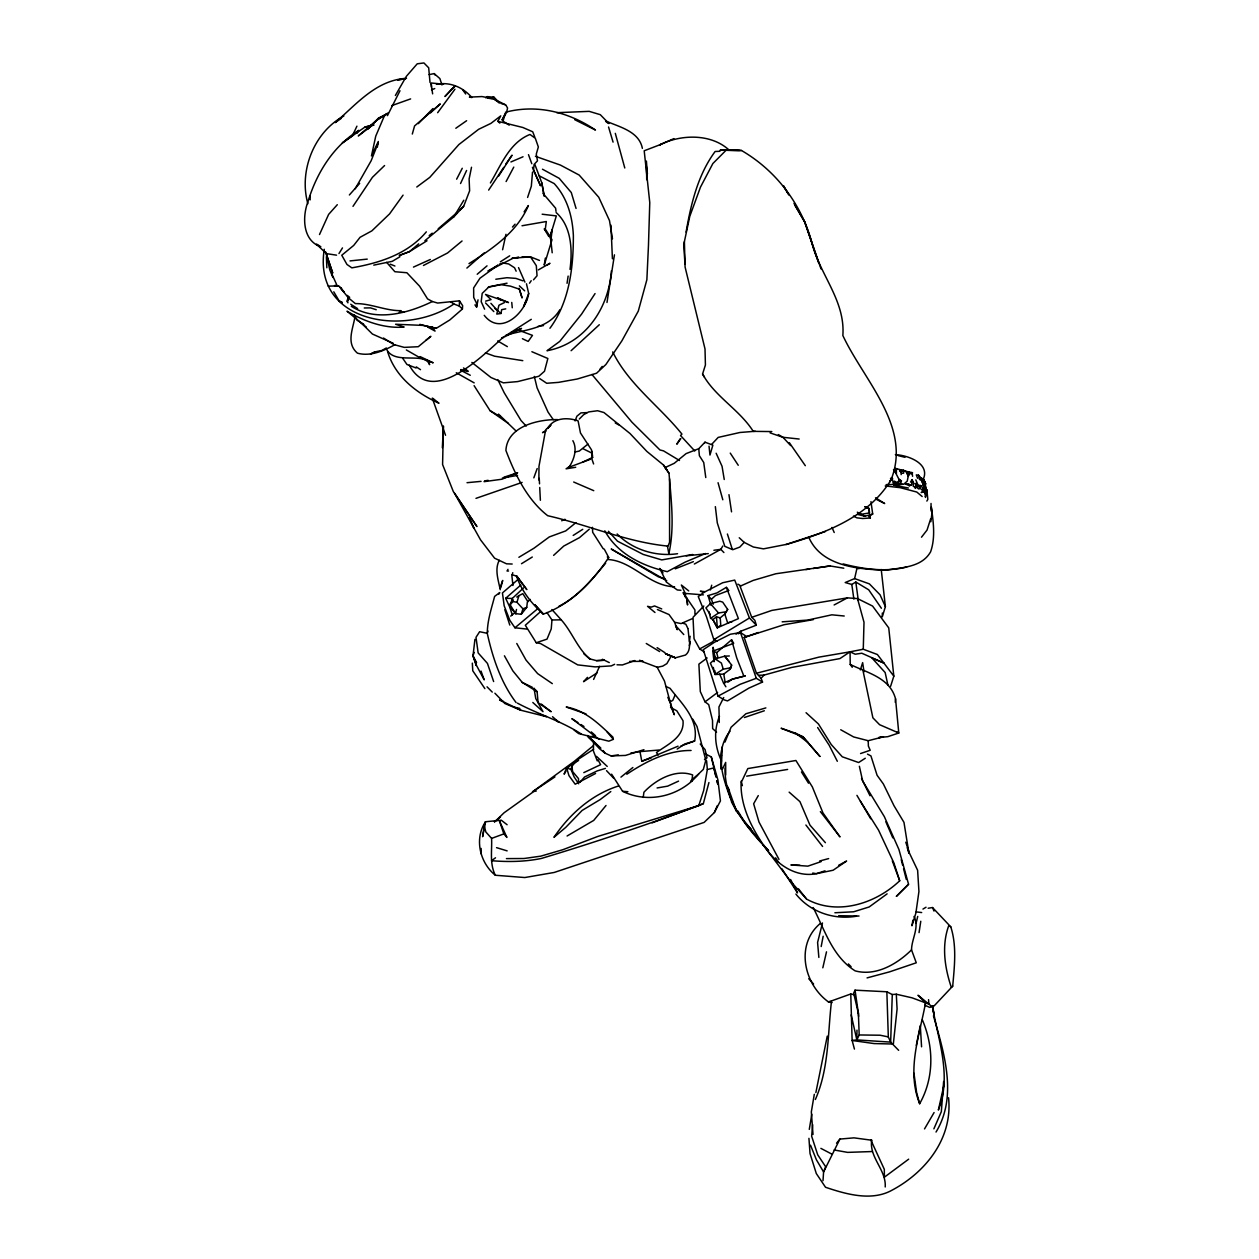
<?xml version="1.0" encoding="UTF-8"?>
<svg xmlns="http://www.w3.org/2000/svg" width="1259" height="1259" viewBox="0 0 1259 1259"><rect width="100%" height="100%" fill="white"/><g stroke="black" fill="none" stroke-linecap="round" stroke-linejoin="round"><path stroke-width="1.5" d="M908.668 1159.177L884.385 1177.196L884.322 1169.343L870.882 1140.072L871.7 1140.229C869.04 1157.525 886.383 1169.879 885.219 1186.969M507.109 824.755L501.302 820.207L485.502 821.749L484.259 825.762L485.832 831.963L491.592 838.4C492.127 850.691 489.468 863.847 495.354 875.257L524.846 877.539L554.212 872.456L704.111 822.41L714.388 812.527L720.431 800.913L717.913 779.903L711.288 756.895L705.024 753.732M538.883 479.962L538.978 466.302L545.651 429.838L550.923 425.086L547.445 428.453C553.85 417.563 567.353 417.17 578.086 420.852L580.462 432.954L591.462 449.778L592.548 455.774M591.872 451.241L591.824 458.843L593.603 463.957M710.91 605.154L708.062 595.601L716.938 592.926L726.364 587.355L738.419 618.625L717.315 627.8L716.481 616.8L720.211 617.886L724.806 613.967L727.671 609.419L722.697 602.117L719.802 601.22L710.422 603.612L705.921 607.908L710.312 614.581M853.98 994.657L850.769 993.996L852.123 1040.485L856.844 1039.903L856.986 1030.13M926.136 491.356L923.508 479.16L921.903 479.884L924.972 483.991L926.136 491.356L921.179 492.568L923.256 490.554M552.197 252.776L550.372 235.543L552.15 229.878L550.844 240.721M725.042 767.974C724.255 800.724 746.965 828.233 768.572 850.738M921.651 478.137L921.604 480.812L920.392 477.995L921.651 478.137L924.499 492.552L922.28 487.658M882.323 613.054L882.26 616.894L885.392 606.649L881.237 569.509M886.855 991.777L888.319 1036.912L890.648 1042.122L856.844 1039.903L859.189 1034.961L858.386 1013.385L853.665 993.131L855.05 990.172L886.855 991.777L892.285 994.547L890.648 1042.122L898.643 1050.321M927.002 494.236L924.861 482.04L923.539 481.835L925.208 484.904M890.648 686.218L893.827 676.162L877.397 654.523L863.265 649.235L864.004 622.261L857.505 598.592L847.417 597.868L771.861 610.41L751.733 617.303L740.072 586.222L753.165 580.43L775.843 573.758L830.059 565.952L843.798 568.202M432.561 327.104L435.047 331.101L427.572 326.978L436.243 328.331L449.841 319.928L462.415 309.006L459.33 306.079L459.472 300.838L437.66 303.057L432.372 301.53L427.541 298.887L419.625 286.234L406.893 272.747L394.854 271.708L386.655 262.344M593.618 742.023L593.351 750.82L597.27 760.924M569.776 466.129C574.23 458.638 577.409 448.912 572.861 440.666M741.158 781.178C739.741 806.846 753.449 831.884 768.494 851.965C779.683 866.035 796.475 876.878 815.14 873.919M680.883 746.052L694.638 740.984C699.013 719.204 681.906 703.954 670.087 688.358L665.665 686.344M512.177 564.032L506.527 563.812L494.582 558.178L480.482 539.781L454.546 493.26L476.925 526.561L453.366 491.655L442.586 464.54L443.436 426.03M442.35 447.779L443.404 426.518M931.078 511.012L931.031 503.458M948.546 1097.738C952.874 1138.089 925.994 1172.066 892.017 1190.196C871.669 1201.527 846.316 1194.272 825.526 1187.268L816.304 1173.53L810.025 1153.543L808.939 1138.341M462.415 309.006L462.635 305.654L459.472 300.838M823.008 1180.659L823.591 1171.956L825.652 1166.747L817.721 1154.818L811.662 1136.263L812.653 1124.665M895.275 702.333L895.527 698.792C889.987 677.735 867.278 672.873 850.218 664.437L850.061 651.816L863.265 649.235M474.942 639.352L473.006 655.829L476.17 665.444L475.808 661.809M546.973 612.535L551.961 619.979L551.237 628.933L547.02 639.131L536.255 642.735L525.318 625.267L540.394 611.764M593.587 749.294L577.251 759.964L571.822 766.369L572.656 771.625L578.479 778.597L578.621 782.044M910.241 485.376L908.526 483.786L905.363 483.928L909.281 485.706L911.658 484.762L912.114 479.616L910.525 482.04L912.492 482.024L913.814 483.582L913.168 486.1L914.664 487.091L916.867 486.304L916.237 483.22L920.471 488.476L918.677 488.98L916.583 487.202L916.206 483.96L918.551 486.352L916.583 487.202M685.289 597.002L685.62 593.508M943.62 1081.481L941.339 1111.666L933.879 1128.835M324.271 249.282C312.468 323.484 405.965 337.129 453.885 304.001L459.33 306.079M920.471 488.476L920.722 486.194L919.684 485.219L921.604 486.257L920.722 486.194M931.912 1006.555L918 995.239L925.538 1002.841L925.255 1005.453L929.803 1007.405L934.162 1005.847L952.701 986.143C954.448 966.566 956.919 945.871 950.781 926.844L932.51 907.534L928.166 908.243M513.389 599.929L509.958 604.493L515.529 613.605L521.242 614.298L526.75 607.342L527.348 602.054L530.322 599.426M901.129 474.643L901.523 471.118L903.647 470.284L906.59 472.031L908.18 476.421L907.235 481.127L903.773 484.196L886.131 484.652M714.183 661.589L714.813 656.285L713.129 647.268L713.884 661.573L713.192 651.045L733.698 643.302L731.573 639.792L716.67 652.65L717.835 657.151M505.74 308.864L501.664 309.667L501.019 313.46L496.77 314.073L498.942 305.229L504.466 302.553M850.769 993.996L831.538 1000.889C827.604 1034.064 829.114 1068.136 815.376 1099.5M930.842 521.73L932.069 512.303L931.298 507.094C933.375 521.714 935.594 537.609 930.606 551.82C921.761 567.447 902.042 567.447 886.493 570.122C858.654 569.446 821.246 566.361 808.75 537.152M643.223 797.435L643.916 792.241C655.624 779.825 675.406 768.604 692.639 774.946L691.758 781.257C672.904 797.844 645.3 802.534 622.591 791.297L611.622 774.191M570.012 269.379C572.593 250.179 571.539 226.116 556.116 212.551M354.912 317.032C352.929 329.197 345.895 343.329 357.446 353.165C370.272 356.753 383.932 350.789 394.933 344.667M665.507 653.704L675.406 657.827L665.507 653.704L675.406 657.827L685.51 655.042C691.427 650.305 688.626 642.609 690.168 636.283M484.259 825.762L482.622 836.7L485.502 821.749C474.139 838.746 479.773 862.745 495.354 875.257M567.054 283.306L568.139 276.083M867.073 977.897L889.672 971.822L916.269 962.789L911.532 949.884C911.642 938.6 919.715 927.427 914.034 916.458M919.054 932.62L920.785 921.258M606.995 302.475L614.455 254.837M892.285 994.547L896.298 994.217L912.083 997.836L925.538 1002.841C919.448 1036.11 906.291 1070.276 919.652 1103.718C934.241 1077.893 933.895 1046.78 922.359 1019.884M545.352 258.111L544.234 265.114L551.993 239.729L545.304 229.075L546.327 221.521L522.013 225.754M912.869 920.172L911.972 925.774L915.891 913.027L918.928 891.529L917.622 870.268L909.517 853.272L905.772 842.224M809.285 1129.386L811.787 1114.309M814.305 1094.291L811.331 1111.902L813.015 1134.453M684.408 241.712L685.085 267.034L705.009 348.948L705.418 365L702.569 374.002C714.734 396.522 739.395 409.537 753.26 431.365L771.798 431.569M686.076 232.097C690.955 203.989 697.895 174.765 715.128 151.489L719.975 151.285M377.307 147.146L378.298 141.464L371.452 155.959L375.749 136.129L384.719 115.073L387.929 112.98M706.614 760.814L707.338 769.517L703.687 790.463L698.776 805.618C646.89 824.802 594.342 842.554 541.433 858.433C525.003 861.817 508.195 862.069 491.529 860.7L495.511 857.788M611.402 270.811C608.821 307.967 585.278 343.707 547.004 350.742L559.72 341.425L581.548 314.168L595.051 293.583M474.942 304.883L476.626 307.07L478.027 299.847M821.183 946.532L823.166 936.24M827.257 1036.126L815.863 1092.576M916.237 483.22L915.214 488.398L916.867 486.304M916.3 1045.363L920.298 1025.55L921.572 1046.811M471.511 167.258L469.119 178.967L469.623 190.817L463.69 206.256L453.775 216.894L424.897 240.705M532.526 172.105L531.329 186.222L527.6 197.443M731.038 667.726L731.621 665.051L724.696 656.175L715.128 658.898L710.391 663.194L715.395 674.509L723.768 674.084L729.795 669.473L731.038 667.726L723.248 669.174L714.939 674.431L713.286 667.427M502.593 249.754L505.961 234.3M943.92 1085.258L938.364 1110.06C952.056 1075.894 938.16 1040.186 932.4 1006.067M881.379 608.254L868.726 589.826L855.805 582.02L851.808 584.459L845.198 582.539L854.625 578.589L856.844 568.769L860.18 568.36M512.759 572.688L511.925 576.292L512.98 585.482M822.819 967.809L826.502 951.835M515.529 613.605L516.52 609.466M578.699 783.775L574.104 776.882L571.067 769.517L571.822 766.369M916.048 923.398L917.732 916.395M889.893 481.032L889.657 481.977L892.033 478.373L893.371 483.063L897.73 483.031L899.209 479.742L894.236 470.205L896.203 468.726L897.132 469.434L894.236 470.205M822.473 922.957L817.595 942.456L818.854 957.422M719.471 716.261C713.397 730.991 714.844 746.839 721.517 761.003M523.65 587.811L512.319 598.466L509.69 606.948L512.303 614.833L510.713 616.107M689.35 645.568L690.278 641.996M500.736 587.874L502.703 580.446L499.886 588.252M506.433 858.607L523.996 858.512L540.803 856.151L562.899 849.683L597.883 836.417L698.776 805.618L703.325 803.667L708.927 782.547M412.307 134.036L414.573 125.931L440.288 103.915L430.547 112.822M710.328 589.999L711.713 585.199M923.838 488.02L923.036 490.805L924.94 491.765M521.242 614.298L522.941 608.821L516.945 602.29L518.944 595.617L522.831 593.666L527.914 601.676M860.353 669.93L862.651 662.627L864.004 671.755M526.467 283.779L528.686 293.52C525.664 312.862 500.72 336.578 484.227 315.317M930.653 518.85L927.049 530.055L921.494 537.2M487.988 631.058L487.249 633.293C492.631 657.67 500.846 682.472 516.111 702.585M908.416 487.988L893.859 485.219L900.578 483.425L901.413 480.954L898.8 479.207M346.855 301.625L348.334 297.801L340.198 287.508L343.864 291.71M473.101 655.467L474.187 652.414M533.832 477.853L537.184 468.553M575.095 420.947L576.89 416.225L580.95 412.889L587.04 412.606M898.863 480.434L897.919 482.921L894.331 481.127L893.371 483.063M528.686 293.52L523.587 306.645L527.206 298.792M378.361 142.472L371.169 160.727L355.164 188.803M923.366 481.772L923.508 479.16M729.795 669.473L731.621 665.051M724.995 742.023L731.086 727.246L745.91 713.759L765.865 707.904M714.388 812.527L717.268 805.713M674.934 695.377L672.778 700.397L669.788 702.003M387.442 115.639L399.984 90.742M922.548 480.702C931.691 464.067 908.542 455.286 895.369 454.625M319.503 234.536L328.63 214.392L337.302 204.698M593.603 679.419L599.583 666.326M936.019 1132.046C957.8 1096.133 944.093 1053.012 933.454 1015.824M460.542 183.531L466.585 170.484M352.174 136.24L356.927 126.168M722.524 768.997L725.672 762.403L725.703 775.009M871.7 1140.229L853.995 1137.853L839.91 1139.08L823.591 1171.956L816.414 1159.791L810.528 1145.218M704.552 443.105L705.009 442.177L712.877 445.151L709.966 455.05L709.037 446.158M723.705 697.565L718.952 706.944L719.267 722.493M604.226 549.05L608.711 557.485C592.926 581.422 570.815 604.21 543.4 614.093L535.028 605.028M730.015 731.196C713.806 751.843 722.697 777.732 730.912 799.465M456.639 179.187L462.258 168.265M506.102 181.548L513.766 167.117M499.288 560.302C494.378 569.304 498.407 580.368 500.248 589.731M499.823 123.13L497.856 121.305L500.767 115.859L490.9 123.398L478.64 129.299L458.858 144.565L429.775 177.377L416.792 187.009M490.396 182.933C501.051 165.197 509.407 142.645 529.976 134.461L535.311 138.285L538.348 146.957L536.287 154.102L537.483 160.822L534.099 164.441L533.501 170.075L540.52 185.765L532.431 167.29M758.28 795.594L753.637 803.777L758.988 822.033L778.991 859.393M395.373 95.479L406.389 76.295L417.233 63.816L423.921 62.95L428.689 67.797L430.011 82.512M926.86 501.082L927.82 499.398L926.876 489.861L925.097 494.016L927.017 494.897L926.876 489.861L926.781 492.159L925.097 494.016L924.893 491.01L926.781 492.159L924.909 489.279M670.842 656.726L666.861 663.635L662.722 666.137L657.324 667.27L639.682 660.613M498.832 594.185L499.76 592.564L494.63 596.388C491.403 608.726 487.485 620.058 487.249 633.293L479.632 631.719L475.996 637.322L478.152 652.917L487.438 663.399L493.638 681.544M507.991 569.336L507.015 571.035L508.526 571.019M924.531 1128.914L934.084 1112.547M722.792 546.028L720.809 549.349L694.338 564.032M453.775 216.894L463.816 200.228M907.928 475.886L907.267 473.085L909.643 473.069L908.18 476.421L909.58 472.219L895.18 468.301M503.71 167.4L488.649 190.093M338.97 253.531L342.479 247.913M727.671 609.419L724.806 613.967L727.592 622.796L732.046 621.773M680.159 438.872L676.791 444.191L680.82 438.62M454.94 89.216L437.644 112.712M565.905 771.342L564.095 774.175L566.613 767.896L578.605 760.42M567.699 768.509L569.509 765.692M498.658 176.055L512.035 155.172L505.725 164.205M549.931 328.269C569.477 301.767 573.427 267.443 573.364 235.417C572.404 216.249 567.337 197.978 554.196 183.578L539.057 175.725M356.801 133.36L358.815 130.322C332.958 146.406 316.56 173.223 307.904 201.833C302.207 216.926 302.522 240.737 320.84 246.733M529.504 283.212L531.204 280.71M524.106 211.827L528.387 205.547C517.26 231.955 492.411 248.857 468.993 263.619M352.992 206.35L372.412 177.33L384.577 165.543M403.069 195.129L389.55 213.92L371.877 230.853L360.074 237.29L353.716 245.411L341.771 255.247L346.965 264.469L351.843 267.852C379.463 263.005 407.507 254.271 426.313 231.861M599.945 369.217L602.227 366.416M836.558 1143.172L839.91 1139.08M606.02 805.492L593.713 820.412L567.069 836.007M579.864 782.421L584.538 777.008L597.159 770.917L605.422 768.399M559.846 309.777C548.468 328.945 525.349 329.433 506.071 335.193M533.501 279.813L537.042 275.768L536.303 265.665L530.495 256.867L522.107 256.867M820.427 923.351C795.058 944.392 803.73 984.019 828.375 1001.865L832.073 1002.605M349.373 194.972L359.665 183.373M512.476 227.061L515.073 224.165M587.465 677.373L583.547 681.686L597.112 672.841M711.697 444.348L718.181 437.408L739.962 432.482L755.258 431.27M741.457 150.482L720.416 150.183L741.457 150.482C776.048 170.516 801.416 203.974 811.803 242.515C819.782 274.777 845.434 300.539 842.853 335.508C863.705 380.312 912.35 427.147 890.931 480.041C868.537 516.804 826.14 532.903 786.733 544.329L763.442 548.861L753.338 547.004L744.211 542.393L739.804 547.098L732.738 549.711L724.775 546.327L717.284 522.878L715.348 506.637M738.482 633.796L740.953 631.152L756.329 625.172L754.818 620.294L751.733 617.303M691.758 781.257L696.888 775.812M593.367 745.69L574.183 761.427L532.557 791.801L536.287 790.998M588.016 444.049L579.297 451.052L575.064 451.981M758.343 632.474L746.666 636.535L740.497 632.585L730.346 634.237L714.357 642.31L703.277 649.675L718.039 696.133L724.366 699.957L727.513 700.917L748.916 688.106L762.529 682.048L761.081 678.239L764.087 675.076L791.675 667.443L839.926 658.583L850.061 651.816L855.176 654.208L861.817 653.232L884.007 663.115L871.983 658.016L885.156 672.542L887.957 685.305M703.812 606.02L693.017 617.335L694.039 638.691L699.689 648.92L704.127 651.926M667.443 546.044L668.844 553.771C674.777 527.568 671.173 499.839 669.001 473.242L665.02 467.608L674.242 463.312L686.108 453.602L698.761 448.708L705.009 442.177M418.318 123.65L432.923 108.557M690.562 781.682L703.325 769.406L705.827 760.247L697.014 726.49L692.78 719.188M605.626 563.245C591.966 579.313 578.385 596.624 559.012 606.193M726.679 149.648L712.862 163.544L700.476 187.135L689.775 216.375L683.716 244.781L684.975 263.997M579.313 419.027L583.562 414.746L588.645 411.929L597.584 410.733L603.927 412.527L629.972 433.474L646.858 451.414L663.493 465.027L666.892 469.969M670.543 707.479L676.775 710.768L683.007 720.683C684.676 737.034 667.38 744.636 656.474 752.489L658.174 755.101M908.557 884.243L896.439 896.298L908.557 884.243L898.926 849.479L884.322 816.603L862.683 781.099L859.378 766.29M494.63 821.922L504.009 812.826L532.636 792.336M456.781 212.787L438.211 228.776M459.551 210.174L463.69 206.256M571.114 350.694L599.3 324.743M520.864 584.994L505.662 598.293L509.69 606.948L516.111 613.747M715.647 638.88L712.122 642.121L699.689 648.92M553.614 555.361L563.733 546.076L579.518 537.609L589.275 529.189M713.239 604.194L711.398 599.237L715.474 595.554L728.945 590.424M518.787 578.778L502.435 592.942L504.182 605.831L509.864 620.404L514.962 627.785L527.222 629.107M466.884 268.073L484.164 252.949M509.958 604.493L513.31 601.582L516.945 602.29M477.208 274.257L487.028 265.854M514.962 627.785L537.546 608.852M911.532 949.884C897.053 964.126 875.934 976.512 855.16 970.878C832.372 956.557 824.834 930.086 813.172 907.566M418.68 243.868L409.474 251.627L399.229 255.577M691.191 780.454L698.635 774.222M462.053 240.988L447.543 252.996L423.433 265.476M716.56 732.14L712.641 728.615L712.515 720.353L708.707 704.615L705.04 701.861L717.614 692.419M425.857 340.371L430.861 336.31L418.271 346.713L404.249 347.374L393.689 344.525L383.507 338.042M575.961 522.627L565.732 530.905L549.302 536.932L533.926 548.247L518.881 557.296M620.939 777.118L632.884 767.502M952.701 986.143L951.3 987.276C944.706 967.699 941.48 945.619 948.688 925.806L950.781 926.844M512.303 614.833L515.01 612.677M429.209 235.559L432.23 233.183M708.896 611.544L710.611 618.326L712.94 619.585L716.481 616.8M383.602 116.552L386.576 114.239M712.94 619.585L717.315 627.8L720.762 625.109L720.211 617.886M494.362 821.734L500.421 817.075M860.432 801.291L878.577 830.185L893.811 862.761L899.697 880.765C875.54 903.852 836.857 916.127 806.248 898.895M610.82 791.549L600.15 799.591L582.13 810.434L565.779 827.336L553.944 837.345C569.54 814.227 591.478 794.586 618.342 786.041M924.909 484.51L925.743 483.881L924.059 480.041M707.133 657.985L698.887 664.122L700.303 691.553L705.04 701.861M704.473 759.665L706.991 757.808L705.087 749.609L700.224 744.038M713.822 639.635L749.435 617.996L734.721 580.1L722.682 582.744L704.3 592.155L698.257 596.546L706.567 616.989L713.822 639.635L716.827 641.303M887.123 893.859L869.182 906.952L853.649 911.784L834.89 912.759M532.557 791.801L554.951 776.897M341.189 118.409L335.224 122.595C356.486 104.245 376.111 80.057 406.5 78.326M386.371 113.971L376.882 120.093L358.28 135.925L373.231 124.625L364.874 127.128L342.322 142.928L351.765 136.334M455.821 128.261L466.617 120.722M925.695 492.725L927.017 491.797M485.675 97.809L487.406 96.613L494.126 97.289L499.477 102.986L494.126 99.162L487.359 98.076M727.859 682.221L732.423 679.12L745.123 675.91L732.423 679.12L723.579 683.086L719.55 673.817M710.611 618.326L718.543 613.007L726.238 611.748M718.039 696.133L740.135 684.314L756.297 678.286L762.529 682.048M677.185 749.058L684.849 743.943L694.638 740.984M870.976 501.601L872.692 513.971L868.757 516.536L870.347 517.984L862.651 518.503L856.875 517.842L853.445 516.08M547.161 265.082L549.963 263.273L538.364 269.898M865.263 758.248L858.638 762.529L842.287 756.801L831.223 744.51L818.429 723.972L806.059 712.704M516.757 597.034L518.944 595.617M500.39 261.793L509.675 255.829M511.012 332.565L521.525 328.442L501.932 338.136L531.282 319.314M573.191 535.437L582.744 529.315M501.932 338.136L503.159 337.349C481.945 356.297 431.837 407.318 409.285 365.141M626.809 774.222C645.961 761.49 667.506 750.285 691.081 750.474M427.021 240.784L409.474 251.627L399.622 255.278M521.494 563.717L532.289 557.029M736.074 634.158L740.953 631.152M399.953 256.742L392.289 261.321L373.75 265.145M922.957 909.077L926.042 907.235M343.849 116.001C313.806 132.289 298.713 171.255 307.873 203.722M692.041 618.767L681.088 623.583L674.352 622.198M386.34 347.988L381.981 350.427L376.362 351.591M545.839 430.877L542.535 432.655L545.745 431.019M838.573 865.358L846.615 861.046L833.112 870.237L816.336 873.699L812.747 873.054M834.119 604.965L847.417 597.868M374.49 351.985L370.508 354.062L375.686 351.765M518.566 257.371L513.263 258.111L487.988 271.078L498.029 265.114L479.978 278.208L473.636 287.933L473.699 297.439L476.421 302.915L476.626 307.07M595.586 773.467L575.19 784.215L568.974 775.654L566.613 767.896L571.067 769.517M582.76 462.147L593.036 457.174M491.592 838.4L503.852 833.899L506.921 837.424L499.524 821.073L503.852 833.899M614.66 664.28L611.323 665.885L595.192 666.892L577.708 664.878L540.552 643.554L536.255 642.735M432.372 301.53C407.963 313.397 375.985 322.115 351.324 306.33M583.798 772.633L600.606 764.685L598.025 759.854M522.107 482.402L475.981 498.359M634.866 660.534L622.434 664.941L617.004 664.799M678.57 781.115L667.632 786.151L657.088 787.961M630.869 753.008L639.981 751.623L641.791 761.27L678.066 746.178M561.703 520.77L564.992 519.275M413.456 267.097L430.326 259.496M673.927 138.616L659.606 144.942C680.631 134.241 710.957 133.328 729.071 150.041M510.934 161.955L523.036 156.777M705.575 553.519L685.132 562.128L667.27 571.665C642.326 565.921 617.602 554.054 604.792 530.81M586.017 713.9L566.22 707.023C585.404 710.249 599.3 724.303 612.865 737.082L613.353 739.332L608.837 741.189L578.636 733.572L574.151 730.126M431.507 89.861L434.733 88.555M590.455 459.267L569.021 467.246L570.059 466.082L566.078 468.82L575.709 467.278M675.265 568.816L693.363 561.671M909.281 485.706L911.658 484.762M522.941 608.821L526.75 607.342M660.991 144.344L644.199 150.781L649.77 202.573L648.464 245.536L646.874 279.703L638.282 311.13L621.883 340.843L605.894 364.496L596.561 373.231L577.362 378.99L558.477 382.374L546.721 383.271L539.733 378.581M761.081 678.239L756.454 673.235L749.939 654.538L744.211 637.463L746.666 636.535M907.267 473.085L912.035 472.503L912.586 476.295M652.068 822.867L703.325 803.667M923.996 484.51L925.743 483.881M391.801 105.614L410.623 98.894M641.791 761.27L651.186 757.934M744.211 637.463L784.058 624.716L813.361 619.617M499.524 264.107L502.813 262.989L508.652 263.949L514.553 267.774L516.143 271.204M744.384 717.52L764.339 710.768M821.073 861.644L807.853 866.145L790.904 864.949L799.874 865.248M785.978 544.533L825.448 531.503M816.336 873.699L825.038 870.819M503.915 477.208L517.654 472.754L501.869 479.238L484.038 481.662M643.947 749.687L625.487 755.431L611.134 755.919L604.981 753.118L599.457 748.664L587.575 735.996M828.375 1001.865L831.538 1000.889M756.454 673.235L818.806 657.151L850.061 651.816M872.692 513.971L864.917 516.253L857.442 514.364M922.878 481.804L924.484 481.363L924.972 483.188M485.628 301.137L491.073 299.611L485.533 294.433L508.494 302.569L497.903 297.974M819.64 861.014L828.642 858.591M713.884 550.262L720.809 549.349L723.894 552.544M840.729 729.764L853.633 736.94L868.222 740.717L883.472 736.798L878.813 737.554L887.815 736.672L898.784 733.006L895.527 698.792M707.338 769.517L713.837 767.927L716.056 777.055L711.288 756.895M860.558 753.543L870.205 750.27L868.38 746.083L868.222 740.717M364.874 127.128L374.049 125.034M505.41 112.256C536.586 103.946 569.178 112.098 595.46 130.039L574.702 119.668M692.718 554.495L661.778 559.909L643.192 554.416L617.492 541.181L608.427 531.282M591.384 736.546L595.476 735.681L591.289 731.935M658.913 750.049L639.981 751.623M429.114 74.611L434.15 73.589L439.879 78.577L441.972 84.983M507.062 283.181L489.074 286.784L482.213 293.363L481.19 301.672L484.589 309.163M488.319 287.194L500.877 284.66L510.446 286.139L519.448 289.208L522.092 297.958L519.054 288.264M502.372 478.011L517.559 475.398M787.63 769.438L746.681 776.158M865.248 506.842L869.119 508.542L869.402 512.948L861.518 514.254L864.917 516.253L857.316 512.193M484.589 480.907L488.114 480.324M538.018 326.411L543.51 325.577M906.716 567.022C885.628 572.231 863.973 569.273 843.184 563.938M805.854 569.587L809.568 569.037M813.298 568.47L830.059 565.952M611.134 755.919L618.295 754.865M404.643 78.908L397.545 79.931L405.54 78.719M511.799 258.347L518.677 257.355M495.81 279.246L506.984 277.704L515.938 278.396L522.926 280.851M927.285 495.653L924.972 495.967L925.522 497.447M872.141 1151.544L847.622 1152.378L834.135 1149.986M350.002 260.912L367.25 259.118M893.859 485.219L902.672 484.353M686.124 555.817L708.266 553.614M467.026 482.701L481.064 481.363M513.263 258.111L530.495 256.867L539.466 260.424M782.154 621.836L807.68 620.089L831.853 614.817L844.222 616.013M596.498 660.645L604.289 660.251L596.498 660.645L589.794 658.898L583.83 653.783M856.513 916.206C833.883 920.077 810.355 912.13 795.893 894.063M629.579 661.431L643.081 661.353L639.541 660.33M729.323 655.97L724.696 656.175L729.15 661.62M859.189 1034.961L880.151 1035.228L888.319 1036.912M556.824 112.68L589.196 111.359L600.291 114.679L608.915 123.555L606.177 121.918M677.547 553.708C655.908 556.919 632.427 549.711 617.146 533.973M759.02 675.265L764.087 675.076M589.794 658.898C577.314 648.306 572.042 631.892 561.231 619.837L551.961 619.979M859.031 916.033L838.651 915.718M892.033 478.373L890.491 478.42L892.71 478.656M364.244 307.983L370.508 307.873L376.236 309.73M328.19 286.108L338.608 285.966L341.551 288.342M399.182 312.185L404.123 312.106M492.678 97.305L494.126 97.289M720.416 150.183L739.537 150.435M336.546 255.168L326.38 253.626L316.481 244.167L319.629 245.914M505.662 598.293L512.319 598.466M401.212 310.674C385.584 310.926 371.09 303.419 355.353 303.592L348.334 297.801L348.444 300.177M423.764 325.467L436.243 328.331L423.433 325.42L395.594 324.255L404.139 327.057C384.105 328.756 364.056 321.234 347.012 311.209L366.416 327.198M542.157 214.219L556.336 215.903L550.372 235.543L550.498 239.037M607.94 559.484C632.726 560.979 649.109 586.206 674.572 586.773M622.591 791.297L627.895 791.706M338.608 285.966L334.516 285.651L336.877 285.085L331.794 273.848M703.372 594.862L685.274 593.445L681.371 585.01L688.736 590.927M799.166 439.029L782.941 437.282L770.083 432.876M680.946 590.266L677.279 589.967L666.357 582.083L659.795 568.438L662.989 572.924M704.835 591.636L700.334 591.226L703.671 592.265M885.234 485.943L900.201 487.674L916.772 492.033L922.17 496.518M916.206 911.894L921.682 912.555M557.564 419.609C538.018 419.326 507.157 426.329 505.913 450.454C514.978 474.344 527.143 499.76 547.728 515.718C587.937 524.846 627.076 542.204 668.041 546.107L669.583 542.236L669.568 478.798M919.495 476.689L918.551 475.194L916.284 474.879L917.638 478.31M714.939 674.431L714.923 670.779M522.8 360.656L494.598 356.203L485.423 352.882M492.285 98.47L481.961 96.565L469.402 97.116L471.905 97.541C462.856 87.264 450.281 81.662 436.417 84.274L443.514 84.196L431.333 83L431.444 87.123M514.726 707.322L519.873 708.424M912.618 472.88L909.58 472.219L911.06 474.045M503.254 701.373L499.618 699.988L520.958 710.281L546.469 716.654L540.253 714.451M416.131 368.006L406.956 364.481L402.77 358.374M898.171 455.616L905.001 457.316M901.523 471.118L899.524 470.583L901.712 473.368L903.647 473.164L903.647 470.284M511.988 574.765L516.867 576.134L526.829 589.621L516.379 575.804C521.446 590.739 531.487 603.659 543.4 614.093L535.091 604.949M460.873 369.548L467.844 371.531M497.856 121.305L522.8 127.474L532.714 131.77L534.745 137.011M419.892 324.35L423.433 325.42M496.55 847.653L507.157 850.879M501.019 103.458L505.63 104.875L494.126 99.162M900.201 469.78L909.502 472.692M795.704 733.242L781.099 728.237L802.99 736.83L819.877 756.423L802.99 736.83L795.704 733.242L808.184 742.605M682.882 623.205L685.84 624.228L687.902 628.493M535.421 156.321L560.397 165.071L579.171 175.064L598.765 197.27L609.482 220.561L612.472 238.848M665.413 579.297L658.268 576.764L611.213 549.003L666.766 580.745M854.625 578.589L869.387 583.877L880.057 594.799L885.392 606.649M591.604 452.972L583.074 448.739M519.841 330.661L532.478 335.366L528.198 341.425L522.406 338.702M657.403 609.529L669.033 614.565L673.943 621.332M925.538 1002.841L928.89 1004.1L928.56 999.662M607.279 556.934L608.711 557.485M390.211 264.154L394.917 266.027M864.728 506.763L869.119 508.542L869.402 512.948M605.563 120.911C619.192 126.97 639.021 131.172 642.373 148.342M661.73 608.931L654.586 605.957L651.155 607.121L647.551 606.319L654.979 612.488M520.958 710.281L504.859 703.513L494.897 693.221M531.88 351.717L547.854 358.5L544.486 371.263L538.821 376.268L517.685 381.587L503.38 382.846L490.947 377.495L471.873 362.435M573.695 482.024L593.76 490.68M333.777 291.82L339.127 300.885L342.212 302.239M393.249 343.298L372.428 334.044L360.798 322.54M713.192 651.045L716.67 652.65M420.128 356.596L433.159 362.828L418.743 357.037L406.342 349.939M602.4 659.275L609.293 662.596M504.418 655.797L512.838 670.874L522.265 682.425L532.289 687.272M857.505 598.592L872.566 606.051L888.744 627.895L893.827 676.162M896.912 732.077L898.784 733.006L879.585 724.696L872.88 717.819L862.95 670.386M876.295 499.335L884.699 503.553L875.54 497.793M474.171 382.862L456.277 372.758M867.514 754.125L870.929 755.904L877.082 775.261L883.362 783.964L894.032 805.791L903.978 822.363L908.935 853.287L907.251 847.763M460.605 370.225L470.268 375.276M581.343 734.076C561.246 720.919 538.411 714.42 517.465 703.152M820.884 1148.365L831.853 1154.125M665.098 652.792L657.119 647.661M542.456 169.21L559.216 178.337L571.287 192.533L576.055 208.443M901.413 480.954L899.209 479.742L900.578 483.425M615.242 422.93L618.657 424.881M474.092 385.647L490.05 410.654L500.216 416.619M778.33 434.575L782.941 437.282L790.652 445.576M497.447 297.974L501.381 300.287M497.698 340.953L507.361 346.634M737.9 584.145L740.748 585.844M679.498 460.495L663.509 450.864L659.968 449.982L631.908 422.158L591.982 374.521M363.694 324.287L357.147 320.305L354.141 314.719M646.26 643.491L659.653 651.564M522.265 682.425L537.105 691.679L538.097 702.648L551.143 711.713L541.307 704.096M921.336 489.531L922.863 490.491M350.71 304.222L357.619 308.628M577.912 722.572L571.854 718.653L599.205 739.411M580.934 724.539L583.956 726.49M509.203 125.16L503.033 121.147L505.237 113.593L502.026 120.061L506.543 112.539L507.566 108.038L505.961 105.237M416.288 366.888L420.506 369.674M715.128 658.898L721.391 663.068L723.248 669.174M463.469 367.958L468.049 371.012M552.323 683.637L537.64 673.612L526.057 660.125L516.772 643.491M490.05 410.654L508.353 423.433M450.612 301.688L453.885 304.001M494.661 308.282L501.019 313.46M339.127 300.885L342.18 303.309M432.891 398.379L438.982 403.242C416.131 392.997 394.885 376.315 387.552 351.387M347.248 295.393L349.672 297.344M484.888 688.626L472.77 670.764L472.33 663.147M556.132 719.959L558.917 722.351L552.528 716.717M426.754 359.744L428.627 361.38L429.602 364.669C424.613 351.34 395.625 365.173 386.906 349.908M789.141 792.147L799.937 801.637L809.978 825.149L825.4 842.696M490.9 303.325L498.186 311.382M588.189 737.034L600.826 748.302L587.591 735.492M485.549 302.947L493.827 311.587M532.809 702.475L543.007 711.665L535.752 698.509L533.958 688.075M739.238 537.766L744.211 542.393M519.369 285.856L524.673 290.829M596.436 756.313L607.231 766.432M498.501 414.101L516.033 430.971M487.028 686.816L492.253 692.088M848.393 963.938L851.1 966.723M749.435 617.996L756.329 625.172M751.324 829.319L744.84 822.583L737.884 811.016M551.898 609.529L561.231 619.837M606.523 770.65L613.794 778.361M526.183 426.061L521.021 420.506L504.182 392.698L497.824 379.651M899.697 880.765L892.332 860.904M763.222 844.758L768.446 850.454M708.062 595.601L711.398 599.237M808.75 978.715L813.597 984.034M710.422 603.612L718.543 613.007M535.012 689.271L537.105 691.679M341.173 288.657L343.707 291.569M542.959 193.335L555.628 208.223L556.006 211.323M726.364 587.355L728.08 589.401M694.779 450.99L680.552 435.551L681.937 434.103C659.543 406.185 628.776 384.562 612.708 351.938M606.917 731.668L613.353 739.332M746.43 824.755L760.719 841.909M893.497 469.607L896.471 473.321L896.203 468.726M798.489 888.854L806.169 898.58L790.762 881.599L763.08 844.868M736.452 811.189L727.828 786.922L731.652 802.203L736.452 811.189L760.704 841.815M805.902 825.023L822.583 846.457M820.364 811.599L839.989 836.92L822.977 812.952L812.37 786.954L795.908 760.499L747.83 768.572L741.457 781.965L742.369 785.647M919.621 476.421L921.682 479.175M805.319 465.688L789.346 442.696M603.108 750.553L604.981 753.118M714.813 656.285L716.764 659.008M462.95 90.176L465.688 94M850.218 664.437L852.249 667.286M434.15 73.589L435.378 75.32M553.299 419.703L548.027 412.071L537.089 387.851L534.32 376.425M663.493 465.027L669.001 473.242M546.217 231.687L544.266 228.776L548.767 236.487M730.251 453.098L738.246 465.263M817.626 727.513L829.13 745.155L837.329 761.286M683.779 634.567L675.579 625.566L677.248 629.705L674.604 622.276M775.654 857.82L778.581 862.305M801.464 771.94L808.53 783.224M682.992 592.721L687.052 599.284L687.571 604.997L686.706 597.962L694.937 609.986L694.937 614.014M725.876 686.784L723.579 683.086L725.168 682.583L723.768 674.084M885.88 821.844L892.804 837.864M702.569 374.002L704.442 377.102M789.141 195.302L783.35 185.64L788.197 193.886M793.973 203.344L804.721 221.946L821.025 268.907M726.474 785.522L729.417 790.447M794.996 205.437L804.721 221.946L818.539 262.643M856.923 795.358L870.693 818.743M781.933 868.82L797.514 892.899L790.558 879.49M712.94 619.538L717.315 627.8M657.151 667.207L664.469 681.025L670.732 704.111M476.563 662.612L473.006 655.829L476.657 665.712L484.196 679.86L481.032 671.094M683.637 592.501L687.052 599.284L686.706 597.962M603.218 548.767L592.674 532.305L592.422 527.316M524.924 282.126L518.535 267.616M861.549 778.503L870.016 795.767M469.151 517.717L474.061 528.434L469.402 518.078M716.135 453.24L722.052 466.286L724.24 479.49M831.994 527.427L834.213 532.51M913.814 483.582L912.114 479.616L912.492 482.024M920.392 477.995L923.665 485.628M932.51 907.534L934.005 911.06M667.837 697.313L670.008 702.412M915.812 479.884L918.551 486.352M534.965 164.756L541.779 182.791L544.25 195.948M332.864 277.468L329.748 269.772L326.364 254.192L332.722 273.046L325.53 251.706M670.496 705.276L674.289 714.75L668.907 698.556M743.896 676.209L736.72 657.906L731.573 639.792M756.297 678.286L740.497 632.585M732.266 549.223L727.403 534.021M528.481 154.652L531.786 163.717M432.262 398.174L445.544 435.268M504.843 609.765L509.785 625.046M608.553 127.002L613.07 142.125M624.779 167.982L615.305 133.344M718.055 482.716L722.808 499.776M919.652 1103.718L916.599 1092.497L913.955 1073.235M854.436 1049.062L852.123 1040.485L874.076 1043.569L893.339 1044.026L897.085 1008.978L896.298 994.217M901.255 859.755L902.624 865.122M903.553 868.694L906.307 879.427M918.551 475.194L919.574 479.679M851.194 1014.911L856.844 1039.903M855.805 582.02L858.292 600.307M541.779 182.791L544.124 195.948M869.717 514.333L870.347 517.984M932.557 1005.847L934.257 1016.863L932.762 1006.067M431.05 83.613L432.64 93.858M728.961 494.677L731.542 511.846M855.05 990.172L858.386 1013.385M851.808 584.459L853.87 599.095M705.78 477.554L703.734 462.509L699.375 455.711L698.761 448.708M347.515 299.689L347.909 302.837M688.043 629.012L689.381 641.586M511.752 302.428L512.256 307.778M646.402 161.058L647.394 173.978M858.339 1012.535L858.607 1016.359M539.245 478.357L539.529 483.834M539.718 487.485L540.379 500.264M610.961 225.156L612.409 258.803M326.38 256.616L326.852 267.774M481.143 848.424L481.253 853.948M646.496 166.66L646.717 179.738M310.139 196.168L310.17 199.882M721.564 755.557L721.218 769.28L721.816 747.295L721.564 755.557M451.792 88.996L444.946 96.518L455.239 85.942L451.792 88.996M378.644 117.968L367.313 129.409L376.882 120.093L384.719 115.073L378.644 117.968M717.835 784.341L716.953 780.69L717.835 784.341"/></g></svg>
